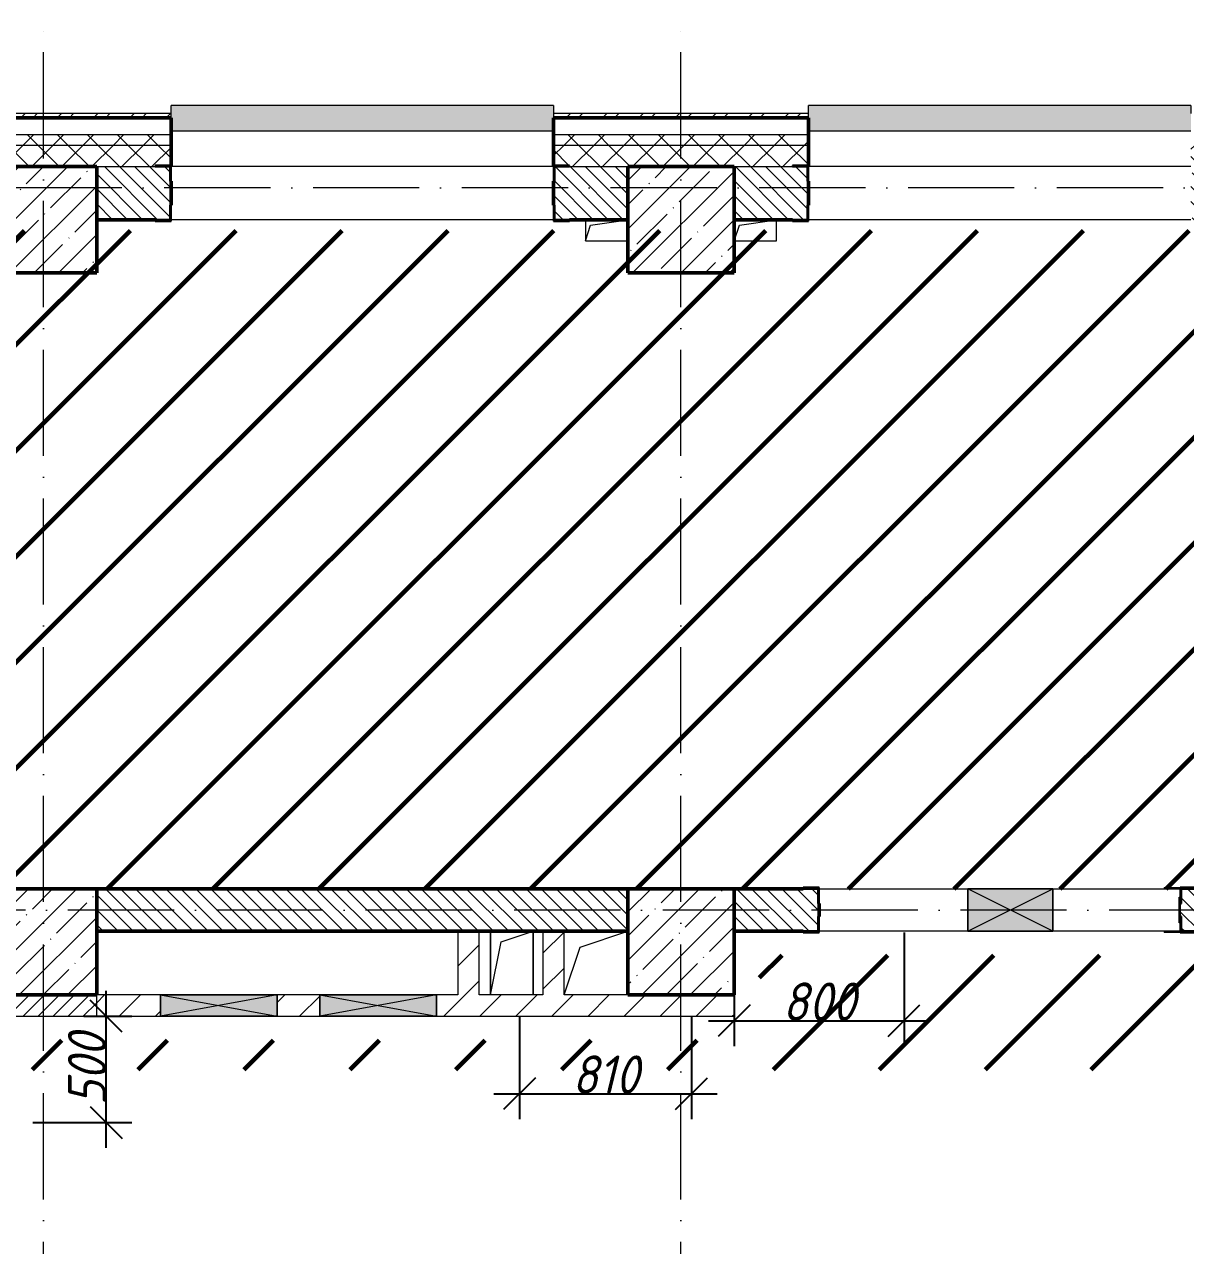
# Model space of a CAD drawing. Header units: millimetres. Extents: x -606178 to 312196, y -19338 to 632709.
# Drawn here: x -205391 to -199926, y 456196 to 461945 of the extents above; entities that cross this region are included whole.
import ezdxf

# ---------------------------------------------------------------- set-up
doc = ezdxf.new("R2010")
doc.units = ezdxf.units.MM
doc.linetypes.add('50_200_ШТРИХ_1Т_ш5_п1_п1_', pattern=[700, 500, -100, 0, -100])
for name, color, linetype, lineweight in [('6.4.1) Окр пт с инж. ПТ2.16', 3, 'Continuous', 60), ('A-____-____-DIMS', 7, 'Continuous', 9), ('A-DETL-GENF-OTLN', 7, 'Continuous', 9), ('A-FLOR-____-OTLN', 7, 'Continuous', 9), ('A-GENM-____-MCUT', 7, 'Continuous', 25), ('A-GENM-____-OTLN', 7, 'Continuous', 9), ('A-GENM-____-OTLN-1', 7, 'Continuous', 25), ('A-GLAZ-____-OTLN', 7, 'Continuous', 9), ('A-WALL-____-MCUT-2', 7, 'Continuous', 50), ('A-WALL-____-MCUT-3', 7, 'Continuous', 9), ('A-WALL-____-OTLN', 7, 'Continuous', 9), ('A-WALL-____-PATT-1', 7, 'Continuous', 9), ('A-WALL-FNSH-MCUT-1', 7, 'Continuous', 9), ('I-WALL-____-OTLN', 7, 'Continuous', 9), ('S-COLS-____-MCUT', 7, 'Continuous', 50), ('S-COLS-____-OTLN', 7, 'Continuous', 9), ('S-GRID-____-OTLN-1', 7, '50_200_ШТРИХ_1Т_ш5_п1_п1_', 9)]:
    doc.layers.add(name, color=color, linetype=linetype, lineweight=lineweight)
doc.layers.add('A-GLAZ-____-OTLN-1', color=7, linetype='Continuous', lineweight=9, true_color=0xc0c0c0)
doc.styles.add('ISOCPEUR_I_10', font='isocpeui.ttf', dxfattribs={"width": 0.9, "height": 180})
doc.dimstyles.new('ISO-1_8_0_9К_СРЕДНИЙ_Кладочные_3', dxfattribs={"dimscale": 304.8, "dimtxt": 179.276612, "dimasz": 0.492126, "dimexe": 0.393701, "dimexo": 0, "dimgap": 0, "dimtad": 1, "dimdec": 3, "dimrnd": 0.001, "dimdsep": 46, "dimtxsty": 'ISOCPEUR_I_10', "dimblk1": 'OBLIQUE', "dimblk2": 'OBLIQUE', "dimsah": 1, "dimcen": 0.09, "dimdle": 0.393701, "dimazin": 0, "dimtfac": 1, "dimtdec": 4, "dimtix": 1, "dimtmove": 0, "dimatfit": 3, "dimfxl": 1, "dimtvp": 1, "dimtolj": 1, "dimtzin": 0, "dimarcsym": 2})
pattern_1 = [(45, (-264901.3, 451794.26), (-70.71068, 70.71068), []), (135, (-264901.3, 451794.26), (-70.71068, -70.71068), [])]
pattern_2 = [(135, (-264901.3, 451794.26), (-35.35534, -35.35534), [])]
pattern_3 = [(45, (-264901.3, 451794.26), (-84.85281, 84.85281), [])]

# ---------------------------------------------------------------- blocks, each defined once
blk = doc.blocks.new('BSC_Колонна _Прямоугольная - 500х500-V54-АР1_План отверстий 2 этажа в осях 1-64_А-ГГ')
at = {"layer": 'S-COLS-____-OTLN'}
h = blk.add_hatch(dxfattribs=at)
h.set_pattern_fill('FP_83', color=256, style=0, pattern_type=2)
h.set_pattern_definition([(45, (-59600, -5831.04), (-114.04925, 114.04925), []), (45, (-59485.95, -5831.04), (-114.04925, 114.04925), [201.613, -40.323, 3.353, -36.97])])
h.paths.add_polyline_path([(-250, -250), (250, -250), (250, 250), (-250, 250)], flags=0)
at = {"layer": 'S-COLS-____-MCUT'}
for p, q in [((250, 250), (-250, 250)), ((-250, 250), (-250, -250)), ((250, -250), (250, 250)), ((-250, -250), (250, -250))]:
    blk.add_line(p, q, dxfattribs=at)
blk = doc.blocks.new('BSC_Колонна _Прямоугольная - 500х500-V92-АР1_План отверстий 2 этажа в осях 1-64_А-ГГ')
at = {"layer": 'S-COLS-____-OTLN'}
h = blk.add_hatch(dxfattribs=at)
h.set_pattern_fill('FP_121', color=256, style=0, pattern_type=2)
h.set_pattern_definition([(45, (-62600, -5831.04), (-114.04925, 114.04925), []), (45, (-62485.95, -5831.04), (-114.04925, 114.04925), [201.613, -40.323, 3.353, -36.97])])
h.paths.add_polyline_path([(-250, -250), (250, -250), (250, 250), (-250, 250)], flags=0)
at = {"layer": 'S-COLS-____-MCUT'}
for p, q in [((250, 250), (-250, 250)), ((-250, 250), (-250, -250)), ((250, -250), (250, 250)), ((-250, -250), (250, -250))]:
    blk.add_line(p, q, dxfattribs=at)
blk = doc.blocks.new('BSC_Колонна _Прямоугольная - 500х500-V97-АР1_План отверстий 2 этажа в осях 1-64_А-ГГ')
at = {"layer": 'S-COLS-____-OTLN'}
h = blk.add_hatch(dxfattribs=at)
h.set_pattern_fill('FP_126', color=256, style=0, pattern_type=2)
h.set_pattern_definition([(45, (-62600, -9231.04), (-114.04925, 114.04925), []), (45, (-62485.95, -9231.04), (-114.04925, 114.04925), [201.613, -40.323, 3.353, -36.97])])
h.paths.add_polyline_path([(-250, -250), (250, -250), (250, 250), (-250, 250), (-250, 104.8)], flags=0)
at = {"layer": 'S-COLS-____-MCUT'}
for p, q in [((250, 250), (-250, 250)), ((-250, 250), (-250, -250)), ((250, -250), (250, 250)), ((-250, -250), (250, -250))]:
    blk.add_line(p, q, dxfattribs=at)
blk = doc.blocks.new('BSC_Колонна _Прямоугольная - 500х500-V116-АР1_План отверстий 2 этажа в осях 1-64_А-ГГ')
at = {"layer": 'S-COLS-____-OTLN'}
h = blk.add_hatch(dxfattribs=at)
h.set_pattern_fill('FP_145', color=256, style=0, pattern_type=2)
h.set_pattern_definition([(45, (-59600, -9231.04), (-114.04925, 114.04925), []), (45, (-59485.95, -9231.04), (-114.04925, 114.04925), [201.613, -40.323, 3.353, -36.97])])
h.paths.add_polyline_path([(-250, -250), (250, -250), (250, 250), (-250, 250), (-250, 104.8)], flags=0)
at = {"layer": 'S-COLS-____-MCUT'}
for p, q in [((250, 250), (-250, 250)), ((-250, 250), (-250, -250)), ((250, -250), (250, 250)), ((-250, -250), (250, -250))]:
    blk.add_line(p, q, dxfattribs=at)
blk = doc.blocks.new('Фахверк_СКБ_Уголок - 250_2700-27497298-АР1_План отверстий 2 этажа в осях 1-64_А-ГГ')
at = {"layer": 'A-GENM-____-MCUT'}
for p, q in [((200, 181), (125, 181)), ((125, 181), (125, 106)), ((131, 106), (131, 175)), ((131, 175), (200, 175)), ((200, 175), (200, 181)), ((125, 106), (131, 106)), ((131, -6), (125, -6)), ((125, -6), (125, -81)), ((131, -75), (131, -6)), ((125, -81), (200, -81)), ((200, -75), (131, -75)), ((200, -81), (200, -75))]:
    blk.add_line(p, q, dxfattribs=at)
blk = doc.blocks.new('Фахверк_СКБ_Уголок - 200_3960-28268576-АР1_План отверстий 2 этажа в осях 1-64_А-ГГ')
at = {"layer": 'A-GENM-____-MCUT'}
for p, q in [((200, 156), (125, 156)), ((125, 156), (125, 81)), ((131, 81), (131, 150)), ((131, 150), (200, 150)), ((200, 150), (200, 156)), ((125, 81), (131, 81)), ((131, 19), (125, 19)), ((125, 19), (125, -56)), ((131, -50), (131, 19)), ((125, -56), (200, -56)), ((200, -50), (131, -50)), ((200, -56), (200, -50))]:
    blk.add_line(p, q, dxfattribs=at)
blk = doc.blocks.new('154_Стойка_СКБ_Уголок - СМ-2480_200-28346303-АР1_План отверстий 2 этажа в осях 1-64_А-ГГ')
at = {"layer": 'A-GENM-____-MCUT'}
for p, q in [((125, 156), (125, 81)), ((200, 156), (125, 156)), ((131, 81), (131, 150)), ((131, 150), (200, 150)), ((200, 150), (200, 156)), ((125, 81), (131, 81)), ((131, 19), (125, 19)), ((125, 19), (125, -56)), ((131, -50), (131, 19)), ((125, -56), (200, -56)), ((200, -50), (131, -50)), ((200, -56), (200, -50))]:
    blk.add_line(p, q, dxfattribs=at)
blk = doc.blocks.new('Стойка_Влож_Полоса боковая - Полоса-28213942-АР1_План отверстий 2 этажа в осях 1-64_А-ГГ')
at = {"layer": 'A-GENM-____-OTLN'}
for p, q in [((-5, 60), (0, 60)), ((-5, -60), (-5, 60)), ((0, 31), (0, -31)), ((0, -60), (-5, -60))]:
    blk.add_line(p, q, dxfattribs=at)
blk = doc.blocks.new('Стойка_Влож_Уголок_Опорный - Уголок-28213941-АР1_План отверстий 2 этажа в осях 1-64_А-ГГ')
at = {"layer": 'A-GENM-____-OTLN'}
for p, q in [((-212, -6), (-212, 0)), ((0, 0), (0, -6)), ((-212, -75), (-212, -6)), ((-212, -6), (-206, -6)), ((-6, -6), (0, -6)), ((0, -6), (0, -75)), ((-212, -75), (-206, -75)), ((-6, -75), (0, -75))]:
    blk.add_line(p, q, dxfattribs=at)
blk = doc.blocks.new('AR_Отверстие прямоугольное _в плите_ - AR_Отверстие прямоугольное _в плите_-V165-АР1_План отверстий 2 этажа в осях 1-64_А-ГГ')
at = {"layer": 'A-GENM-____-OTLN'}
for p, q in [((-100, 50), (-100, -50)), ((-100, -50), (-75, 25)), ((-75, 25), (100, 50)), ((-100, -50), (100, -50))]:
    blk.add_line(p, q, dxfattribs=at)
blk = doc.blocks.new('AR_Отверстие прямоугольное _в плите_ - AR_Отверстие прямоугольное _в плите_-V166-АР1_План отверстий 2 этажа в осях 1-64_А-ГГ')
at = {"layer": 'A-GENM-____-OTLN'}
for p, q in [((-100, -50), (-75, 25)), ((-75, 25), (100, 50)), ((100, -50), (100, 50)), ((-100, -50), (100, -50))]:
    blk.add_line(p, q, dxfattribs=at)
blk = doc.blocks.new('AR_Отверстие прямоугольное _в плите_ - AR_Отверстие прямоугольное _в плите_-V180-АР1_План отверстий 2 этажа в осях 1-64_А-ГГ')
at = {"layer": 'A-GENM-____-OTLN'}
for p, q in [((-100, 150), (-100, -150)), ((-50, 100), (100, 150)), ((100, -150), (100, 150)), ((-100, -150), (-50, 100))]:
    blk.add_line(p, q, dxfattribs=at)
blk = doc.blocks.new('AR_Отверстие прямоугольное _в плите_ - AR_Отверстие прямоугольное _в плите_-30459338-АР1_План отверстий 2 этажа в осях 1-64_А-ГГ')
at = {"layer": 'A-GENM-____-OTLN'}
for p, q in [((-75, 75), (150, 150)), ((-150, -150), (-75, 75))]:
    blk.add_line(p, q, dxfattribs=at)
blk = doc.blocks.new('Отлив_СКБ - Отлив витража_120_НВФ-31885689-АР1_План отверстий 2 этажа в осях 1-64_А-ГГ')
at = {"layer": 'A-GLAZ-____-OTLN-1'}
for points in [[(1800, 2), (1800, 120), (0, 120), (0, 2), (1103.1, 2)], [(1103.1, 0), (1800, 0), (1800, 2), (0, 2), (0, 0)]]:
    blk.add_hatch(color=256, dxfattribs=at).paths.add_polyline_path(points, flags=0)
at = {"layer": 'A-GLAZ-____-OTLN'}
for p, q in [((0, 83), (0, 120)), ((1800, 120), (0, 120)), ((1800, 120), (1800, 83)), ((0, 2), (1800, 2)), ((1800, 0), (0, 0))]:
    blk.add_line(p, q, dxfattribs=at)
blk = doc.blocks.new('AR_Отверстие прямоугольное _в стене_ - AR_Отверстие прямоугольное _в стене__ОВ-36865589-АР1_План отверстий 2 этажа в осях 1-64_А-ГГ')
at = {"layer": 'A-GLAZ-____-OTLN'}
blk.add_hatch(color=256, dxfattribs=at).paths.add_polyline_path([(275, -50), (275, 50), (-275, 50), (-275, -50)], flags=0)
at = {"layer": 'A-DETL-GENF-OTLN'}
for p, q in [((-275, -50), (-275, 50)), ((-275, 50), (275, 50)), ((275, 50), (-275, -50)), ((-275, 50), (275, -50)), ((275, 50), (-275, 50)), ((-275, 50), (-275, -50)), ((275, 50), (275, -50)), ((275, -50), (275, 50)), ((275, -50), (-275, -50)), ((-275, -50), (275, -50))]:
    blk.add_line(p, q, dxfattribs=at)
blk = doc.blocks.new('AR_Отверстие прямоугольное _в стене__БезПР - AR_Отверстие прямоугольное _в стене__БезПР-36789180-АР1_План отверстий 2 этажа в осях 1-64_А-ГГ')
at = {"layer": 'A-GLAZ-____-OTLN'}
blk.add_hatch(color=256, dxfattribs=at).paths.add_polyline_path([(275, -50), (275, 50), (-275, 50), (-275, -50)], flags=0)
at = {"layer": 'A-DETL-GENF-OTLN'}
for p, q in [((-275, -50), (-275, 50)), ((-275, 50), (275, 50)), ((275, 50), (-275, -50)), ((-275, 50), (275, -50)), ((275, 50), (-275, 50)), ((-275, 50), (-275, -50)), ((275, 50), (275, -50)), ((275, -50), (275, 50)), ((275, -50), (-275, -50)), ((-275, -50), (275, -50))]:
    blk.add_line(p, q, dxfattribs=at)
at = {"layer": 'A-GLAZ-____-OTLN'}
blk.add_line((275, 50), (-275, 50), dxfattribs=at)
blk = doc.blocks.new('AR_Отверстие прямоугольное _в стене__БезПР - AR_Отверстие прямоугольное _в стене__БезПР-36428632-АР1_План отверстий 2 этажа в осях 1-64_А-ГГ')
at = {"layer": 'A-GLAZ-____-OTLN'}
blk.add_hatch(color=256, dxfattribs=at).paths.add_polyline_path([(-200, -100), (200, -100), (200, 100), (-200, 100)], flags=0)
at = {"layer": 'A-DETL-GENF-OTLN'}
for p, q in [((-200, -100), (-200, 100)), ((-200, 100), (200, 100)), ((200, 100), (-200, -100)), ((-200, 100), (200, -100)), ((200, 100), (-200, 100)), ((-200, 100), (-200, -100)), ((200, 100), (200, -100)), ((200, -100), (200, 100)), ((200, -100), (-200, -100)), ((-200, -100), (200, -100))]:
    blk.add_line(p, q, dxfattribs=at)
at = {"layer": 'A-GLAZ-____-OTLN'}
blk.add_line((200, 100), (-200, 100), dxfattribs=at)
blk = doc.blocks.new('_Oblique')
at = {"color": 0, "linetype": 'ByBlock', "lineweight": -2}
blk.add_line((-0.5, -0.5), (0.5, 0.5), dxfattribs=at)
blk = doc.blocks.new('*D4715')
at = {"layer": 'A-____-____-DIMS', "color": 0, "lineweight": -2, "transparency": 16777216}
for p, q in [((-201251.3, 457669.3), (-201251.3, 457134.2)), ((-202051.3, 457375.3), (-202051.3, 457134.2)), ((-202171.3, 457254.2), (-201131.3, 457254.2))]:
    blk.add_line(p, q, dxfattribs=at)
at = {"layer": 'Defpoints', "color": 0, "transparency": 16777216}
for p in [(-201251.3, 457669.3), (-202051.3, 457375.3), (-201251.3, 457254.2)]:
    blk.add_point(p, dxfattribs=at)
at = {"layer": 'A-____-____-DIMS', "color": 0, "lineweight": -2, "transparency": 16777216, "xscale": 150, "yscale": 150, "zscale": 150, "rotation": 180}
blk.add_blockref('_Oblique', (-202051.3, 457254.2), dxfattribs=at)
at = {"layer": 'A-____-____-DIMS', "color": 0, "lineweight": -2, "transparency": 16777216, "xscale": 150, "yscale": 150, "zscale": 150}
blk.add_blockref('_Oblique', (-201251.3, 457254.2), dxfattribs=at)
at = {"layer": 'A-____-____-DIMS', "color": 0, "transparency": 16777216, "insert": (-201651.3, 457344.2), "char_height": 180, "width": 409.578, "attachment_point": 5, "style": 'ISOCPEUR_I_10'}
blk.add_mtext('\\A1;800', dxfattribs=at)
blk = doc.blocks.new('*D4716')
at = {"layer": 'A-____-____-DIMS', "color": 0, "lineweight": -2, "transparency": 16777216}
for p, q in [((-205006.3, 456655.3), (-205006.3, 457395.3)), ((-205112.3, 457275.3), (-204886.3, 457275.3)), ((-205351.3, 456775.3), (-204886.3, 456775.3))]:
    blk.add_line(p, q, dxfattribs=at)
at = {"layer": 'Defpoints', "color": 0, "transparency": 16777216}
for p in [(-205112.3, 457275.3), (-205006.3, 457275.3), (-205351.3, 456775.3)]:
    blk.add_point(p, dxfattribs=at)
at = {"layer": 'A-____-____-DIMS', "color": 0, "lineweight": -2, "transparency": 16777216, "xscale": 150, "yscale": 150, "zscale": 150}
for p, rotation in [((-205006.3, 457275.3), 90), ((-205006.3, 456775.3), 270)]:
    blk.add_blockref('_Oblique', p, dxfattribs=dict(at, rotation=rotation))
at = {"layer": 'A-____-____-DIMS', "color": 0, "transparency": 16777216, "insert": (-205096.3, 457025.3), "char_height": 180, "width": 409.578, "attachment_point": 5, "rotation": 90, "style": 'ISOCPEUR_I_10'}
blk.add_mtext('\\A1;500', dxfattribs=at)
blk = doc.blocks.new('*D4717')
at = {"layer": 'A-____-____-DIMS', "color": 0, "lineweight": -2, "transparency": 16777216}
for p, q in [((-203061.3, 457275.3), (-203061.3, 456790.7)), ((-202251.3, 457275.3), (-202251.3, 456790.7)), ((-203181.3, 456910.7), (-202131.3, 456910.7))]:
    blk.add_line(p, q, dxfattribs=at)
at = {"layer": 'Defpoints', "color": 0, "transparency": 16777216}
for p in [(-203061.3, 457275.3), (-202251.3, 457275.3), (-202251.3, 456910.7)]:
    blk.add_point(p, dxfattribs=at)
at = {"layer": 'A-____-____-DIMS', "color": 0, "lineweight": -2, "transparency": 16777216, "xscale": 150, "yscale": 150, "zscale": 150, "rotation": 180}
blk.add_blockref('_Oblique', (-203061.3, 456910.7), dxfattribs=at)
at = {"layer": 'A-____-____-DIMS', "color": 0, "lineweight": -2, "transparency": 16777216, "xscale": 150, "yscale": 150, "zscale": 150}
blk.add_blockref('_Oblique', (-202251.3, 456910.7), dxfattribs=at)
at = {"layer": 'A-____-____-DIMS', "color": 0, "transparency": 16777216, "insert": (-202656.3, 457000.7), "char_height": 180, "width": 368.207, "attachment_point": 5, "style": 'ISOCPEUR_I_10'}
blk.add_mtext('\\A1;810', dxfattribs=at)

msp = doc.modelspace()

# ---------------------------------------------------------------- hatches: boundary and pattern name
at = {"layer": '6.4.1) Окр пт с инж. ПТ2.16'}
h = msp.add_hatch(dxfattribs=at)
h.set_pattern_fill('ANSI31', color=256, scale=111)
h.paths.add_polyline_path([(-226051.3011, 460975.3011), (-175901.3011, 460975.3011), (-175901.3011, 457875.3011), (-226051.3011, 457875.3011)])
h = msp.add_hatch(dxfattribs=at)
h.set_pattern_fill('ANSI31', color=256, scale=111)
h.paths.add_polyline_path([(-190113.3011, 457563.3011), (-192389.3011, 457563.3011), (-192389.3011, 457263.3011), (-192939.3011, 457263.3011), (-192939.3011, 457025.3011), (-190113.3011, 457025.3011)])
h.paths.add_polyline_path([(-199711.3011, 457563.3011), (-201931.3011, 457563.3011), (-201931.3011, 457163.3011), (-207351.3011, 457163.3011), (-207351.3011, 457563.3011), (-208089.3011, 457563.3011), (-208089.3011, 457163.3011), (-208813.3011, 457163.3011), (-208813.3011, 457563.3011), (-210939.3011, 457563.3011), (-210939.3011, 457163.3011), (-213039.3011, 457163.3011), (-213039.3011, 457025.3011), (-207961.3011, 457025.3011), (-207961.3011, 457442.6987), (-207481.3011, 457442.6987), (-207481.3011, 457025.3011), (-199711.3011, 457025.3011)])
h.paths.add_polyline_path([(-194951.3011, 457563.3011), (-195951.3011, 457563.3011), (-195951.3011, 457025.3011), (-194951.3011, 457025.3011)])
h.paths.add_polyline_path([(-217301.3011, 457865.3011), (-218767.83, 457694.3011, -1), (-218767.83, 457644.3011), (-217853.596, 457025.3011), (-217301.3011, 457025.3011)])
at = {"layer": 'A-WALL-____-PATT-1'}
h = msp.add_hatch(dxfattribs=at)
h.set_pattern_fill('FP_3', color=256, style=0, pattern_type=2)
h.set_pattern_definition([(45, (-264901.3, 451794.26), (-85.53659, 85.53659), []), (45, (-264844.28, 451794.26), (-85.53659, 85.53659), [])])
h.paths.add_polyline_path([(-193036.3011, 461505.3011), (-193036.3011, 461525.3011), (-196901.3011, 461525.3011), (-196901.3011, 461505.3011), (-194216.4192, 461505.3011)], flags=0)
h.paths.add_polyline_path([(-198701.3011, 461505.3011), (-198701.3011, 461525.3011), (-199901.3011, 461525.3011), (-199901.3011, 461505.3011), (-199518.812, 461505.3011)], flags=0)
h.paths.add_polyline_path([(-201701.3011, 461505.3011), (-201701.3011, 461525.3011), (-202901.3011, 461525.3011), (-202901.3011, 461505.3011), (-202170.0085, 461505.3011)], flags=0)
h.paths.add_polyline_path([(-205704.937, 461505.3011), (-204701.3011, 461505.3011), (-204701.3011, 461525.3011), (-205901.3011, 461525.3011), (-205901.3011, 461505.3011)], flags=0)
h.paths.add_polyline_path([(-208356.1335, 461505.3011), (-207701.3011, 461505.3011), (-207701.3011, 461525.3011), (-208901.3011, 461525.3011), (-208901.3011, 461505.3011)], flags=0)
h.paths.add_polyline_path([(-210701.3011, 461505.3011), (-210701.3011, 461525.3011), (-211901.3011, 461525.3011), (-211901.3011, 461505.3011), (-211891.062, 461505.3011)], flags=0)
h.paths.add_polyline_path([(-213701.3011, 461505.3011), (-213701.3011, 461525.3011), (-214901.3011, 461525.3011), (-214901.3011, 461505.3011), (-214542.2585, 461505.3011)], flags=0)
h.paths.add_polyline_path([(-219701.3011, 461505.3011), (-219701.3011, 461525.3011), (-220901.3011, 461525.3011), (-220901.3011, 461505.3011), (-220728.3835, 461505.3011)], flags=0)
h.paths.add_polyline_path([(-217901.3011, 461505.3011), (-216701.3011, 461505.3011), (-216701.3011, 461525.3011), (-217901.3011, 461525.3011)], flags=0)
h.paths.add_polyline_path([(-223901.3011, 461505.3011), (-222701.3011, 461505.3011), (-222701.3011, 461525.3011), (-223901.3011, 461525.3011)], flags=0)
h.paths.add_polyline_path([(-226566.3011, 461505.3011), (-225701.3011, 461505.3011), (-225701.3011, 461525.3011), (-226566.3011, 461525.3011)], flags=0)
h = msp.add_hatch(dxfattribs=at)
h.set_pattern_fill('FP_1', color=256, style=0, pattern_type=2)
h.set_pattern_definition(pattern_1)
h.paths.add_polyline_path([(-190551.3011, 461375.3011), (-190551.3011, 461425.3011), (-196901.3011, 461425.3011), (-196901.3011, 461375.3011), (-190681.4906, 461375.3011)], flags=0)
h.paths.add_polyline_path([(-199518.812, 461375.3011), (-198701.3011, 461375.3011), (-198701.3011, 461425.3011), (-199901.3011, 461425.3011), (-199901.3011, 461375.3011)], flags=0)
h.paths.add_polyline_path([(-201701.3011, 461375.3011), (-201701.3011, 461425.3011), (-202901.3011, 461425.3011), (-202901.3011, 461375.3011), (-202170.0085, 461375.3011)], flags=0)
h.paths.add_polyline_path([(-204701.3011, 461375.3011), (-204701.3011, 461425.3011), (-205901.3011, 461425.3011), (-205901.3011, 461375.3011), (-204821.2049, 461375.3011)], flags=0)
h.paths.add_polyline_path([(-207701.3011, 461375.3011), (-207701.3011, 461425.3011), (-208901.3011, 461425.3011), (-208901.3011, 461375.3011), (-208356.1335, 461375.3011)], flags=0)
h.paths.add_polyline_path([(-211901.3011, 461375.3011), (-210701.3011, 461375.3011), (-210701.3011, 461425.3011), (-211901.3011, 461425.3011)], flags=0)
h.paths.add_polyline_path([(-214901.3011, 461375.3011), (-213701.3011, 461375.3011), (-213701.3011, 461425.3011), (-214901.3011, 461425.3011)], flags=0)
h.paths.add_polyline_path([(-217193.4549, 461375.3011), (-216701.3011, 461375.3011), (-216701.3011, 461425.3011), (-217901.3011, 461425.3011), (-217901.3011, 461375.3011)], flags=0)
h.paths.add_polyline_path([(-219701.3011, 461375.3011), (-219701.3011, 461425.3011), (-220901.3011, 461425.3011), (-220901.3011, 461375.3011), (-220728.3835, 461375.3011)], flags=0)
h.paths.add_polyline_path([(-222701.3011, 461375.3011), (-222701.3011, 461425.3011), (-223901.3011, 461425.3011), (-223901.3011, 461375.3011), (-223379.5799, 461375.3011)], flags=0)
h.paths.add_polyline_path([(-227101.3011, 461375.3011), (-225701.3011, 461375.3011), (-225701.3011, 461425.3011), (-227101.3011, 461425.3011)], flags=0)
h.paths.add_polyline_path([(-228901.3011, 461375.3011), (-228901.3011, 461425.3011), (-230101.3011, 461425.3011), (-230101.3011, 461375.3011), (-229565.7049, 461375.3011)], flags=0)
h.paths.add_polyline_path([(-237901.3011, 461375.3011), (-237901.3011, 461425.3011), (-241071.3011, 461425.3011), (-241071.3011, 461375.3011), (-240170.4906, 461375.3011)], flags=0)
h = msp.add_hatch(dxfattribs=at)
h.set_pattern_fill('FP_1', color=256, style=0, pattern_type=2)
h.set_pattern_definition(pattern_1)
h.paths.add_polyline_path([(-190551.3011, 461275.3011), (-190551.3011, 461375.3011), (-196901.3011, 461375.3011), (-196901.3011, 461281.3011), (-196826.3011, 461281.3011), (-196826.3011, 461275.3011), (-190681.4906, 461275.3011)], flags=0)
h.paths.add_polyline_path([(-199518.812, 461275.3011), (-198776.3011, 461275.3011), (-198776.3011, 461281.3011), (-198701.3011, 461281.3011), (-198701.3011, 461375.3011), (-199901.3011, 461375.3011), (-199901.3011, 461281.3011), (-199826.3011, 461281.3011), (-199826.3011, 461275.3011)], flags=0)
h.paths.add_polyline_path([(-201776.3011, 461275.3011), (-201776.3011, 461281.3011), (-201701.3011, 461281.3011), (-201701.3011, 461375.3011), (-202901.3011, 461375.3011), (-202901.3011, 461281.3011), (-202826.3011, 461281.3011), (-202826.3011, 461275.3011), (-202051.3011, 461275.3011)], flags=0)
h.paths.add_polyline_path([(-205551.3011, 461275.3011), (-204776.3011, 461275.3011), (-204776.3011, 461281.3011), (-204701.3011, 461281.3011), (-204701.3011, 461375.3011), (-205901.3011, 461375.3011), (-205901.3011, 461281.3011), (-205826.3011, 461281.3011), (-205826.3011, 461275.3011), (-205704.937, 461275.3011)], flags=0)
h.paths.add_polyline_path([(-208356.1335, 461275.3011), (-207776.3011, 461275.3011), (-207776.3011, 461281.3011), (-207701.3011, 461281.3011), (-207701.3011, 461375.3011), (-208901.3011, 461375.3011), (-208901.3011, 461281.3011), (-208826.3011, 461281.3011), (-208826.3011, 461275.3011)], flags=0)
h.paths.add_polyline_path([(-211051.3011, 461275.3011), (-210776.3011, 461275.3011), (-210776.3011, 461281.3011), (-210701.3011, 461281.3011), (-210701.3011, 461375.3011), (-211901.3011, 461375.3011), (-211901.3011, 461281.3011), (-211826.3011, 461281.3011), (-211826.3011, 461275.3011), (-211551.3011, 461275.3011)], flags=0)
h.paths.add_polyline_path([(-214051.3011, 461275.3011), (-213776.3011, 461275.3011), (-213776.3011, 461281.3011), (-213701.3011, 461281.3011), (-213701.3011, 461375.3011), (-214901.3011, 461375.3011), (-214901.3011, 461281.3011), (-214826.3011, 461281.3011), (-214826.3011, 461275.3011), (-214542.2585, 461275.3011)], flags=0)
h.paths.add_polyline_path([(-216776.3011, 461275.3011), (-216776.3011, 461281.3011), (-216701.3011, 461281.3011), (-216701.3011, 461375.3011), (-217901.3011, 461375.3011), (-217901.3011, 461281.3011), (-217826.3011, 461281.3011), (-217826.3011, 461275.3011), (-217193.4549, 461275.3011)], flags=0)
h.paths.add_polyline_path([(-219776.3011, 461275.3011), (-219776.3011, 461281.3011), (-219701.3011, 461281.3011), (-219701.3011, 461375.3011), (-220901.3011, 461375.3011), (-220901.3011, 461281.3011), (-220826.3011, 461281.3011), (-220826.3011, 461275.3011), (-220051.3011, 461275.3011)], flags=0)
h.paths.add_polyline_path([(-223826.3011, 461275.3011), (-222776.3011, 461275.3011), (-222776.3011, 461281.3011), (-222701.3011, 461281.3011), (-222701.3011, 461375.3011), (-223901.3011, 461375.3011), (-223901.3011, 461281.3011), (-223826.3011, 461281.3011)], flags=0)
h.paths.add_polyline_path([(-226051.3011, 461275.3011), (-225776.3011, 461275.3011), (-225776.3011, 461281.3011), (-225701.3011, 461281.3011), (-225701.3011, 461375.3011), (-227101.3011, 461375.3011), (-227101.3011, 461275.3011), (-226601.3011, 461275.3011)], flags=0)
h.paths.add_polyline_path([(-229565.7049, 461275.3011), (-228976.3011, 461275.3011), (-228976.3011, 461281.3011), (-228901.3011, 461281.3011), (-228901.3011, 461375.3011), (-230101.3011, 461375.3011), (-230101.3011, 461275.3011), (-229601.3011, 461275.3011)], flags=0)
h.paths.add_polyline_path([(-237976.3011, 461275.3011), (-237976.3011, 461281.3011), (-237901.3011, 461281.3011), (-237901.3011, 461375.3011), (-241071.3011, 461375.3011), (-241071.3011, 461275.3011), (-238601.3011, 461275.3011)], flags=0)
h = msp.add_hatch(dxfattribs=at)
h.set_pattern_fill('FP_6', color=256, style=0, pattern_type=2)
h.set_pattern_definition(pattern_2)
h.paths.add_polyline_path([(-202551.3011, 461025.3011), (-202551.3011, 461275.3011), (-202895.3011, 461275.3011), (-202895.3011, 461206.3011), (-202901.3011, 461206.3011), (-202901.3011, 461094.3011), (-202895.3011, 461094.3011), (-202895.3011, 461025.3011), (-202826.3011, 461025.3011)], flags=0)
h.paths.add_polyline_path([(-204707.3011, 461025.3011), (-204707.3011, 461094.3011), (-204701.3011, 461094.3011), (-204701.3011, 461206.3011), (-204707.3011, 461206.3011), (-204707.3011, 461275.3011), (-205051.3011, 461275.3011), (-205051.3011, 461025.3011), (-204776.3011, 461025.3011)], flags=0)
h = msp.add_hatch(dxfattribs=at)
h.set_pattern_fill('FP_6', color=256, style=0, pattern_type=2)
h.set_pattern_definition(pattern_2)
h.paths.add_polyline_path([(-196895.3011, 461025.3011), (-196551.3011, 461025.3011), (-196551.3011, 461275.3011), (-196895.3011, 461275.3011), (-196895.3011, 461206.3011), (-196901.3011, 461206.3011), (-196901.3011, 461094.3011), (-196895.3011, 461094.3011), (-196895.3011, 461029.5868)], flags=0)
h.paths.add_polyline_path([(-198776.3011, 461025.3011), (-198707.3011, 461025.3011), (-198707.3011, 461094.3011), (-198701.3011, 461094.3011), (-198701.3011, 461206.3011), (-198707.3011, 461206.3011), (-198707.3011, 461275.3011), (-199895.3011, 461275.3011), (-199895.3011, 461206.3011), (-199901.3011, 461206.3011), (-199901.3011, 461094.3011), (-199895.3011, 461094.3011), (-199895.3011, 461025.3011), (-199518.812, 461025.3011)], flags=0)
h.paths.add_polyline_path([(-201776.3011, 461025.3011), (-201707.3011, 461025.3011), (-201707.3011, 461094.3011), (-201701.3011, 461094.3011), (-201701.3011, 461206.3011), (-201707.3011, 461206.3011), (-201707.3011, 461275.3011), (-202051.3011, 461275.3011), (-202051.3011, 461025.3011)], flags=0)
h = msp.add_hatch(dxfattribs=at)
h.set_pattern_fill('FP_6', color=256, style=0, pattern_type=2)
h.set_pattern_definition(pattern_2)
h.paths.add_polyline_path([(-202551.3011, 457675.3011), (-202551.3011, 457875.3011), (-205051.3011, 457875.3011), (-205051.3011, 457675.3011), (-204821.2049, 457675.3011)], flags=0)
h = msp.add_hatch(dxfattribs=at)
h.set_pattern_fill('FP_6', color=256, style=0, pattern_type=2)
h.set_pattern_definition(pattern_2)
h.paths.add_polyline_path([(-196651.3011, 457675.3011), (-196551.3011, 457675.3011), (-196551.3011, 457875.3011), (-196651.3011, 457875.3011), (-196651.3011, 457681.1835)], flags=0)
h.paths.add_polyline_path([(-197151.3011, 457675.3011), (-197151.3011, 457875.3011), (-199945.3011, 457874.9482), (-199945.3011, 457806.3011), (-199951.3011, 457806.3011), (-199951.3011, 457744.3011), (-199945.3011, 457744.3011), (-199945.3011, 457675.3011), (-197751.3477, 457675.3011)], flags=0)
h.paths.add_polyline_path([(-201726.3011, 457675.3011), (-201657.3011, 457675.3011), (-201657.3011, 457744.3011), (-201651.3011, 457744.3011), (-201651.3011, 457806.3011), (-201657.3011, 457806.3011), (-201657.3011, 457875.3011), (-202051.3011, 457875.3011), (-202051.3011, 457675.3011)], flags=0)
h = msp.add_hatch(dxfattribs=at)
h.set_pattern_fill('FP_4', color=256, style=0, pattern_type=2)
h.set_pattern_definition(pattern_3)
h.paths.add_polyline_path([(-203251.3011, 457375.3011), (-203251.3011, 457675.3011), (-203351.3011, 457675.3011), (-203351.3011, 457375.3011)], flags=0)
h = msp.add_hatch(dxfattribs=at)
h.set_pattern_fill('FP_4', color=256, style=0, pattern_type=2)
h.set_pattern_definition(pattern_3)
h.paths.add_polyline_path([(-202851.3011, 457375.3011), (-202851.3011, 457675.3011), (-202951.3011, 457675.3011), (-202951.3011, 457375.3011)], flags=0)
h = msp.add_hatch(dxfattribs=at)
h.set_pattern_fill('FP_5', color=256, style=0, pattern_type=2)
h.set_pattern_definition([(45, (-264901.3, 451794.26), (-35.35534, 35.35534), [])])
h.paths.add_polyline_path([(-207151.3011, 457275.3011), (-205051.3011, 457275.3011), (-205051.3011, 457375.3011), (-207151.3011, 457375.3011)], flags=0)
h = msp.add_hatch(dxfattribs=at)
h.set_pattern_fill('FP_4', color=256, style=0, pattern_type=2)
h.set_pattern_definition(pattern_3)
h.paths.add_polyline_path([(-202051.3011, 457275.3011), (-202051.3011, 457375.3011), (-203451.3011, 457375.3011), (-203451.3011, 457275.3011), (-202551.3011, 457275.3011)], flags=0)
h.paths.add_polyline_path([(-204001.3011, 457275.3011), (-204001.3011, 457375.3011), (-204201.3011, 457375.3011), (-204201.3011, 457275.3011)], flags=0)
h.paths.add_polyline_path([(-204751.3011, 457275.3011), (-204751.3011, 457375.3011), (-205051.3011, 457375.3011), (-205051.3011, 457275.3011), (-204821.2049, 457275.3011)], flags=0)

# ---------------------------------------------------------------- linework, layer by layer
at = {"layer": 'A-FLOR-____-OTLN'}
for p, q in [((-203196.9232, 457375.3011), (-203196.9232, 457675.3011)), ((-202996.9232, 457675.3011), (-202996.9232, 457375.3011))]:
    msp.add_line(p, q, dxfattribs=at)
at = {"layer": 'A-WALL-____-MCUT-2'}
for p, q in [((-204701.3011, 461505.3011), (-205901.3011, 461505.3011)), ((-204701.3011, 461281.3011), (-204701.3011, 461505.3011)), ((-201701.3011, 461505.3011), (-202901.3011, 461505.3011)), ((-202901.3011, 461505.3011), (-202901.3011, 461281.3011)), ((-201701.3011, 461281.3011), (-201701.3011, 461505.3011)), ((-204701.3011, 461094.3011), (-204701.3011, 461206.3011)), ((-202901.3011, 461206.3011), (-202901.3011, 461094.3011)), ((-201701.3011, 461094.3011), (-201701.3011, 461206.3011)), ((-205051.3011, 461025.3011), (-204776.3011, 461025.3011)), ((-202826.3011, 461025.3011), (-202551.3011, 461025.3011)), ((-202051.3011, 461025.3011), (-201776.3011, 461025.3011)), ((-202551.3011, 457875.3011), (-205051.3011, 457875.3011)), ((-201726.3011, 457875.3011), (-202051.3011, 457875.3011)), ((-201651.3011, 457744.3011), (-201651.3011, 457806.3011)), ((-205051.3011, 457675.3011), (-202551.3011, 457675.3011)), ((-202051.3011, 457675.3011), (-201726.3011, 457675.3011))]:
    msp.add_line(p, q, dxfattribs=at)
at = {"layer": 'A-WALL-____-MCUT-3'}
for p, q in [((-204701.3011, 461425.3011), (-205901.3011, 461425.3011)), ((-201701.3011, 461425.3011), (-202901.3011, 461425.3011)), ((-204701.3011, 461375.3011), (-205901.3011, 461375.3011)), ((-201701.3011, 461375.3011), (-202901.3011, 461375.3011)), ((-205051.3011, 461275.3011), (-204776.3011, 461275.3011)), ((-202826.3011, 461275.3011), (-202551.3011, 461275.3011)), ((-202051.3011, 461275.3011), (-201776.3011, 461275.3011))]:
    msp.add_line(p, q, dxfattribs=at)
at = {"layer": 'A-WALL-____-OTLN'}
for p, q in [((-202901.3011, 461275.3011), (-204701.3011, 461275.3011)), ((-199901.3011, 461275.3011), (-201701.3011, 461275.3011)), ((-202901.3011, 461025.3011), (-204701.3011, 461025.3011)), ((-199901.3011, 461025.3011), (-201701.3011, 461025.3011))]:
    msp.add_line(p, q, dxfattribs=at)
at = {"layer": 'A-WALL-FNSH-MCUT-1'}
for p, q in [((-204701.3011, 461525.3011), (-205901.3011, 461525.3011)), ((-204701.3011, 461505.3011), (-204701.3011, 461525.3011)), ((-201701.3011, 461525.3011), (-202901.3011, 461525.3011)), ((-202901.3011, 461525.3011), (-202901.3011, 461505.3011)), ((-201701.3011, 461505.3011), (-201701.3011, 461525.3011)), ((-203351.3011, 457675.3011), (-203351.3011, 457375.3011)), ((-203251.3011, 457375.3011), (-203251.3011, 457675.3011)), ((-202951.3011, 457675.3011), (-202951.3011, 457375.3011)), ((-202851.3011, 457375.3011), (-202851.3011, 457675.3011)), ((-205051.3011, 457275.3011), (-205051.3011, 457375.3011)), ((-204751.3011, 457375.3011), (-205051.3011, 457375.3011)), ((-204001.3011, 457375.3011), (-204201.3011, 457375.3011)), ((-203351.3011, 457375.3011), (-203451.3011, 457375.3011)), ((-202951.3011, 457375.3011), (-203251.3011, 457375.3011)), ((-202551.3011, 457375.3011), (-202851.3011, 457375.3011)), ((-202051.3011, 457275.3011), (-202051.3011, 457375.3011)), ((-207251.3011, 457275.3011), (-204751.3011, 457275.3011)), ((-204201.3011, 457275.3011), (-204001.3011, 457275.3011)), ((-203451.3011, 457275.3011), (-202051.3011, 457275.3011))]:
    msp.add_line(p, q, dxfattribs=at)
at = {"layer": 'I-WALL-____-OTLN'}
for p, q in [((-201651.3011, 457875.3011), (-200951.3011, 457875.3011)), ((-200551.3011, 457875.3011), (-199951.3011, 457875.3011)), ((-200951.3011, 457675.3011), (-201651.3011, 457675.3011)), ((-199951.3011, 457675.3011), (-200551.3011, 457675.3011))]:
    msp.add_line(p, q, dxfattribs=at)
at = {"layer": 'S-GRID-____-OTLN-1'}
for p, q in [((-205301.3011, 447311.6528), (-205301.3011, 461944.7985)), ((-202301.3011, 447311.6528), (-202301.3011, 461944.7985)), ((-160826.8945, 461175.3011), (-269357.6635, 461175.3011)), ((-174582.5138, 457775.3011), (-269570.0713, 457775.3011))]:
    msp.add_line(p, q, dxfattribs=at)

# ---------------------------------------------------------------- block references
at = {"layer": 'A-GENM-____-OTLN'}
for name, p in [('AR_Отверстие прямоугольное _в плите_ - AR_Отверстие прямоугольное _в плите_-V165-АР1_План отверстий 2 этажа в осях 1-64_А-ГГ', (-202651.3011, 460975.3011)), ('AR_Отверстие прямоугольное _в плите_ - AR_Отверстие прямоугольное _в плите_-V166-АР1_План отверстий 2 этажа в осях 1-64_А-ГГ', (-201951.3011, 460975.3011)), ('Стойка_Влож_Полоса боковая - Полоса-28213942-АР1_План отверстий 2 этажа в осях 1-64_А-ГГ', (-199951.3011, 457775.3011)), ('AR_Отверстие прямоугольное _в плите_ - AR_Отверстие прямоугольное _в плите_-V180-АР1_План отверстий 2 этажа в осях 1-64_А-ГГ', (-203096.9232, 457525.3011)), ('AR_Отверстие прямоугольное _в плите_ - AR_Отверстие прямоугольное _в плите_-30459338-АР1_План отверстий 2 этажа в осях 1-64_А-ГГ', (-202701.3011, 457525.3011))]:
    msp.add_blockref(name, p, dxfattribs=at)
at = {"layer": 'A-GENM-____-OTLN', "rotation": 269.9999999999995}
msp.add_blockref('Стойка_Влож_Уголок_Опорный - Уголок-28213941-АР1_План отверстий 2 этажа в осях 1-64_А-ГГ', (-199951.3011, 457669.3011), dxfattribs=at)
at = {"layer": 'A-GENM-____-OTLN-1', "rotation": 180}
for name, p in [('Фахверк_СКБ_Уголок - 250_2700-27497298-АР1_План отверстий 2 этажа в осях 1-64_А-ГГ', (-204576.3011, 461200.3011)), ('Фахверк_СКБ_Уголок - 250_2700-27497298-АР1_План отверстий 2 этажа в осях 1-64_А-ГГ', (-201576.3011, 461200.3011)), ('Фахверк_СКБ_Уголок - 200_3960-28268576-АР1_План отверстий 2 этажа в осях 1-64_А-ГГ', (-201526.3011, 457825.3011))]:
    msp.add_blockref(name, p, dxfattribs=at)
at = {"layer": 'A-GENM-____-OTLN-1'}
for name, p in [('Фахверк_СКБ_Уголок - 250_2700-27497298-АР1_План отверстий 2 этажа в осях 1-64_А-ГГ', (-203026.3011, 461100.3011)), ('154_Стойка_СКБ_Уголок - СМ-2480_200-28346303-АР1_План отверстий 2 этажа в осях 1-64_А-ГГ', (-200076.3011, 457725.3011))]:
    msp.add_blockref(name, p, dxfattribs=at)
at = {"layer": 'A-GLAZ-____-OTLN'}
for name, p in [('Отлив_СКБ - Отлив витража_120_НВФ-31885689-АР1_План отверстий 2 этажа в осях 1-64_А-ГГ', (-204701.3011, 461442.3011)), ('Отлив_СКБ - Отлив витража_120_НВФ-31885689-АР1_План отверстий 2 этажа в осях 1-64_А-ГГ', (-201701.3011, 461442.3011)), ('AR_Отверстие прямоугольное _в стене__БезПР - AR_Отверстие прямоугольное _в стене__БезПР-36789180-АР1_План отверстий 2 этажа в осях 1-64_А-ГГ', (-204476.3011, 457325.3011)), ('AR_Отверстие прямоугольное _в стене_ - AR_Отверстие прямоугольное _в стене__ОВ-36865589-АР1_План отверстий 2 этажа в осях 1-64_А-ГГ', (-203726.3011, 457325.3011))]:
    msp.add_blockref(name, p, dxfattribs=at)
at = {"layer": 'A-GLAZ-____-OTLN', "rotation": 180}
msp.add_blockref('AR_Отверстие прямоугольное _в стене__БезПР - AR_Отверстие прямоугольное _в стене__БезПР-36428632-АР1_План отверстий 2 этажа в осях 1-64_А-ГГ', (-200751.3011, 457775.3011), dxfattribs=at)
at = {"layer": 'S-COLS-____-OTLN'}
for name, p in [('BSC_Колонна _Прямоугольная - 500х500-V116-АР1_План отверстий 2 этажа в осях 1-64_А-ГГ', (-205301.3011, 461025.3011)), ('BSC_Колонна _Прямоугольная - 500х500-V97-АР1_План отверстий 2 этажа в осях 1-64_А-ГГ', (-202301.3011, 461025.3011)), ('BSC_Колонна _Прямоугольная - 500х500-V54-АР1_План отверстий 2 этажа в осях 1-64_А-ГГ', (-205301.3011, 457625.3011)), ('BSC_Колонна _Прямоугольная - 500х500-V92-АР1_План отверстий 2 этажа в осях 1-64_А-ГГ', (-202301.3011, 457625.3011))]:
    msp.add_blockref(name, p, dxfattribs=at)

# ---------------------------------------------------------------- dimensions: what is measured, and where the dimension line sits
at = {"layer": 'A-____-____-DIMS'}
for base, p1, p2, override, picture, middle in [((-201251.3011, 457254.1736), (-202051.3011, 457375.3011), (-201251.3011, 457669.3011), {"dimpost": '<>', "dimfxl": 852.312149}, '*D4715', (-201651.3011, 457344.1736)), ((-202251.3011, 456910.6952), (-203061.3011, 457275.3011), (-202251.3011, 457275.3011), {"dimpost": '<>', "dimfxl": 810}, '*D4717', (-202656.3011, 457000.6952))]:
    dim = msp.add_linear_dim(base=base, p1=p1, p2=p2, dimstyle='ISO-1_8_0_9К_СРЕДНИЙ_Кладочные_3', override=override, dxfattribs=at)
    dim.commit()
    dim.dimension.update_dxf_attribs({"geometry": picture, "text_midpoint": middle})
dim = msp.add_linear_dim(base=(-205006.2779, 457275.3011), p1=(-205351.3011, 456775.3011), p2=(-205112.3439, 457275.3011), angle=90, dimstyle='ISO-1_8_0_9К_СРЕДНИЙ_Кладочные_3', override={"dimpost": '<>', "dimfxl": 554.166524}, dxfattribs=at)
dim.commit()
dim.dimension.update_dxf_attribs({"geometry": '*D4716', "text_midpoint": (-205096.2779, 457025.3011)})

doc.saveas('drawing.dxf')
